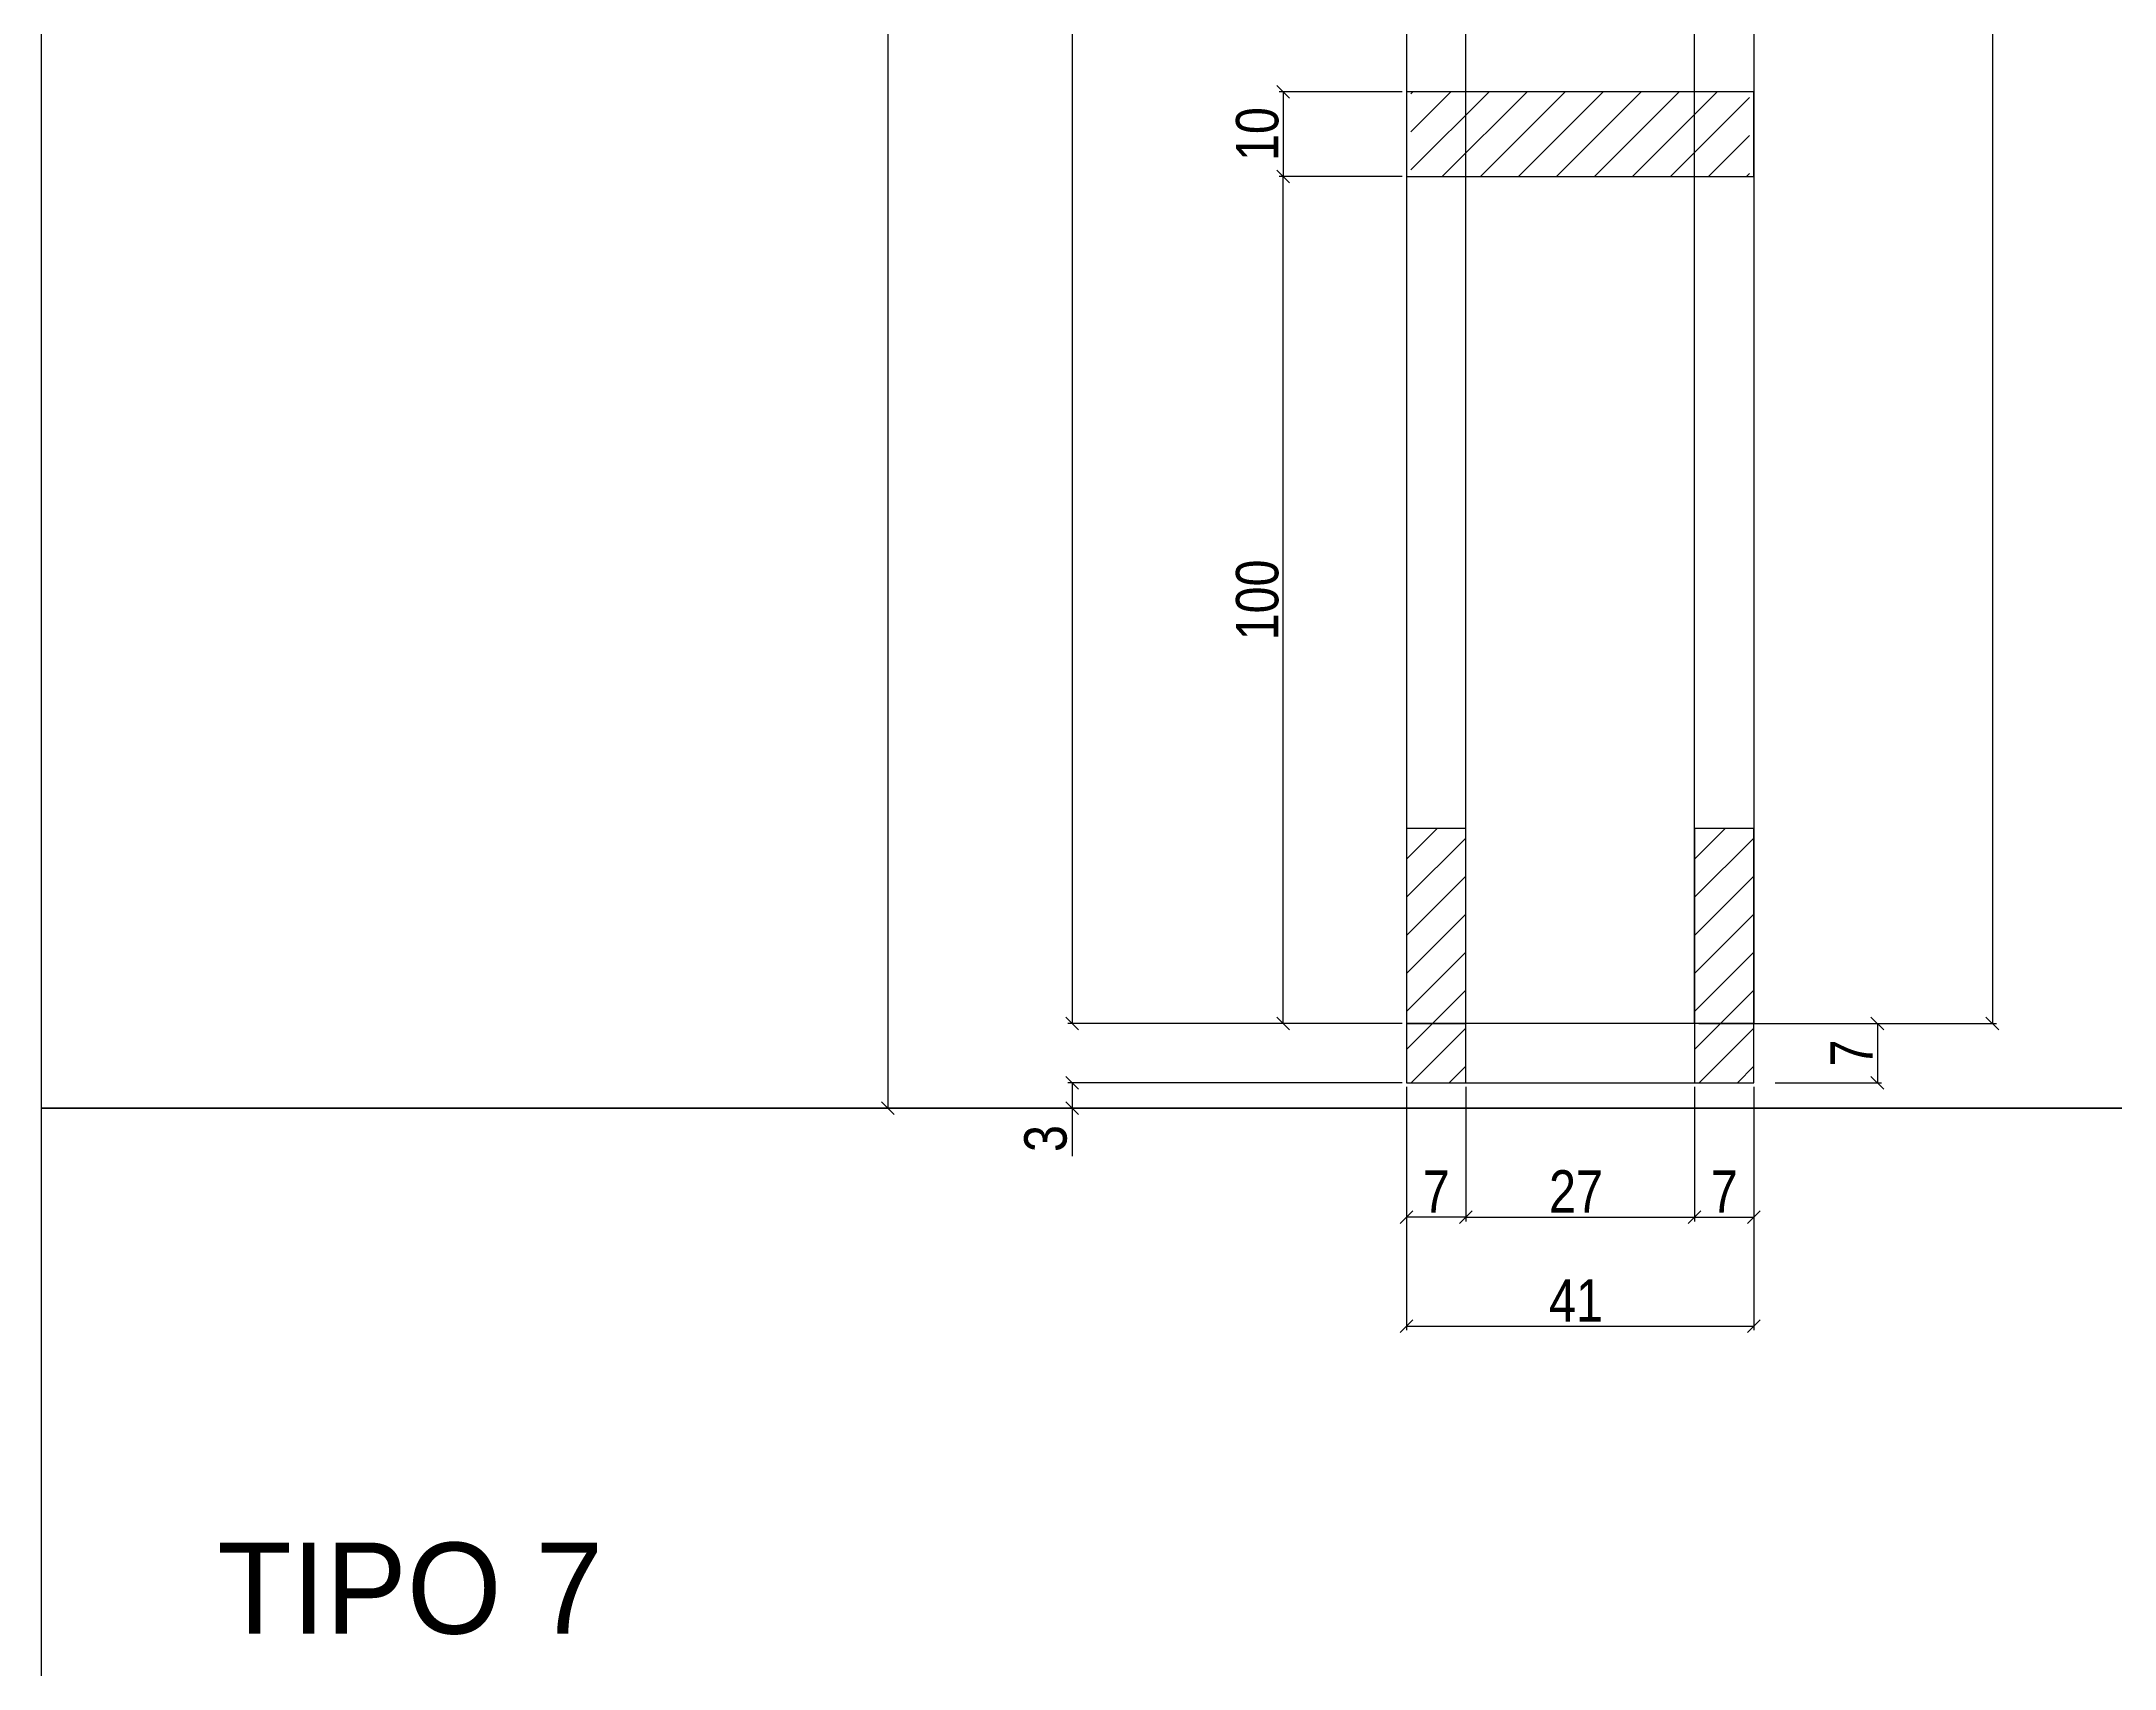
# Model space of a CAD drawing. Header units: millimetres. Extents: x 3247 to 10920, y 704 to 3817.
# Drawn here: x 3246.8 to 3736.2, y 2248.5 to 2632.7 of the extents above; entities that cross this region are included whole.
import ezdxf

# ---------------------------------------------------------------- set-up
doc = ezdxf.new("R2010")
doc.units = ezdxf.units.MM
for name, color, linetype in [('1', 1, 'Continuous'), ('COTA', 241, 'Continuous'), ('Painéis', 200, 'Continuous'), ('SARR_7x7', 40, 'Continuous'), ('TIRAS REESCORAMENTO', 252, 'Continuous'), ('VIGAS', 3, 'Continuous')]:
    doc.layers.add(name, color=color, linetype=linetype)
doc.styles.add('COTA TECNICA 2X', font='techl___.ttf', dxfattribs={"height": 10})
doc.styles.add('ROMAS860', font='ROMAS860.SHX', dxfattribs={"height": 8.5})
doc.dimstyles.new('SECAO', dxfattribs={"dimscale": 0.333333, "dimtxt": 5, "dimasz": 9, "dimexe": 3, "dimexo": 3, "dimgap": 3, "dimtad": 1, "dimdec": 1, "dimlfac": 0.5, "dimzin": 12, "dimdsep": 46, "dimtxsty": 'COTA TECNICA 2X', "dimblk1": 'OBLIQUE', "dimblk2": 'OBLIQUE', "dimsah": 1, "dimcen": 0.9, "dimclrd": 4, "dimclre": 4, "dimclrt": 240, "dimadec": 1, "dimazin": 3, "dimtfac": 1, "dimtdec": 1, "dimtmove": 0, "dimatfit": 3, "dimfxl": 1, "dimtolj": 1, "dimtzin": 12, "dimarcsym": 0})

# ---------------------------------------------------------------- blocks, each defined once
blk = doc.blocks.new('_Oblique')
at = {"layer": '1', "color": 0, "lineweight": -2}
blk.add_line((-0.5, -0.5), (0.5, 0.5), dxfattribs=at)
blk = doc.blocks.new('*D106')
at = {"layer": 'COTA', "color": 4, "lineweight": -2, "transparency": 16777216}
for p, q in [((3568.02, 2934.89), (3489.06, 2934.89)), ((3490.06, 2934.89), (3490.06, 2400.8)), ((3568.02, 2400.8), (3489.06, 2400.8))]:
    blk.add_line(p, q, dxfattribs=at)
at = {"layer": 'Defpoints', "color": 0, "transparency": 16777216}
for p in [(3569.02, 2934.89), (3490.06, 2400.8), (3569.02, 2400.8)]:
    blk.add_point(p, dxfattribs=at)
at = {"layer": 'COTA', "color": 4, "lineweight": -2, "transparency": 16777216, "xscale": 3, "yscale": 3, "zscale": 3}
for p, rotation in [((3490.06, 2934.89), 90), ((3490.06, 2400.8), 270)]:
    blk.add_blockref('_Oblique', p, dxfattribs=dict(at, rotation=rotation))
at = {"layer": 'COTA', "color": 240, "transparency": 16777216, "insert": (3483.96, 2667.84), "char_height": 10, "attachment_point": 5, "rotation": 90, "style": 'COTA TECNICA 2X'}
blk.add_mtext('\\A1;267', dxfattribs=at)
blk = doc.blocks.new('*D107')
at = {"layer": 'COTA', "color": 4, "lineweight": -2, "transparency": 16777216}
for p, q in [((3569.02, 2385.8), (3569.02, 2328.34)), ((3651.02, 2385.8), (3651.02, 2328.34)), ((3569.02, 2329.34), (3651.02, 2329.34))]:
    blk.add_line(p, q, dxfattribs=at)
at = {"layer": 'Defpoints', "color": 0, "transparency": 16777216}
for p in [(3569.02, 2386.8), (3651.02, 2386.8), (3651.02, 2329.34)]:
    blk.add_point(p, dxfattribs=at)
at = {"layer": 'COTA', "color": 4, "lineweight": -2, "transparency": 16777216, "xscale": 3, "yscale": 3, "zscale": 3, "rotation": 180}
blk.add_blockref('_Oblique', (3569.02, 2329.34), dxfattribs=at)
at = {"layer": 'COTA', "color": 4, "lineweight": -2, "transparency": 16777216, "xscale": 3, "yscale": 3, "zscale": 3}
blk.add_blockref('_Oblique', (3651.02, 2329.34), dxfattribs=at)
at = {"layer": 'COTA', "color": 240, "transparency": 16777216, "insert": (3609.02, 2335.41), "char_height": 10, "attachment_point": 5, "style": 'COTA TECNICA 2X'}
blk.add_mtext('\\A1;41', dxfattribs=at)
blk = doc.blocks.new('*D108')
at = {"layer": 'COTA', "color": 4, "lineweight": -2, "transparency": 16777216}
for p, q in [((3583.02, 2385.8), (3583.02, 2354.06)), ((3637.02, 2385.8), (3637.02, 2354.06)), ((3583.02, 2355.06), (3637.02, 2355.06))]:
    blk.add_line(p, q, dxfattribs=at)
at = {"layer": 'Defpoints', "color": 0, "transparency": 16777216}
for p in [(3583.02, 2386.8), (3637.02, 2386.8), (3637.02, 2355.06)]:
    blk.add_point(p, dxfattribs=at)
at = {"layer": 'COTA', "color": 4, "lineweight": -2, "transparency": 16777216, "xscale": 3, "yscale": 3, "zscale": 3, "rotation": 180}
blk.add_blockref('_Oblique', (3583.02, 2355.06), dxfattribs=at)
at = {"layer": 'COTA', "color": 4, "lineweight": -2, "transparency": 16777216, "xscale": 3, "yscale": 3, "zscale": 3}
blk.add_blockref('_Oblique', (3637.02, 2355.06), dxfattribs=at)
at = {"layer": 'COTA', "color": 240, "transparency": 16777216, "insert": (3609.02, 2361.13), "char_height": 10, "attachment_point": 5, "style": 'COTA TECNICA 2X'}
blk.add_mtext('\\A1;27', dxfattribs=at)
blk = doc.blocks.new('*D109')
at = {"layer": 'COTA', "color": 4, "lineweight": -2, "transparency": 16777216}
blk.add_line((3637.02, 2355.06), (3651.02, 2355.06), dxfattribs=at)
at = {"layer": 'Defpoints', "color": 0, "transparency": 16777216}
for p in [(3637.02, 2355.06), (3651.02, 2355.06), (3651.02, 2355.06)]:
    blk.add_point(p, dxfattribs=at)
at = {"layer": 'COTA', "color": 4, "lineweight": -2, "transparency": 16777216, "xscale": 3, "yscale": 3, "zscale": 3, "rotation": 180}
blk.add_blockref('_Oblique', (3637.02, 2355.06), dxfattribs=at)
at = {"layer": 'COTA', "color": 4, "lineweight": -2, "transparency": 16777216, "xscale": 3, "yscale": 3, "zscale": 3}
blk.add_blockref('_Oblique', (3651.02, 2355.06), dxfattribs=at)
at = {"layer": 'COTA', "color": 240, "transparency": 16777216, "insert": (3644.02, 2361.13), "char_height": 10, "attachment_point": 5, "style": 'COTA TECNICA 2X'}
blk.add_mtext('\\A1;7', dxfattribs=at)
blk = doc.blocks.new('*D110')
at = {"layer": 'COTA', "color": 4, "lineweight": -2, "transparency": 16777216}
blk.add_line((3583.02, 2355.06), (3569.02, 2355.06), dxfattribs=at)
at = {"layer": 'Defpoints', "color": 0, "transparency": 16777216}
for p in [(3569.02, 2355.06), (3569.02, 2355.06), (3583.02, 2355.06)]:
    blk.add_point(p, dxfattribs=at)
at = {"layer": 'COTA', "color": 4, "lineweight": -2, "transparency": 16777216, "xscale": 3, "yscale": 3, "zscale": 3, "rotation": 180}
blk.add_blockref('_Oblique', (3569.02, 2355.06), dxfattribs=at)
at = {"layer": 'COTA', "color": 4, "lineweight": -2, "transparency": 16777216, "xscale": 3, "yscale": 3, "zscale": 3}
blk.add_blockref('_Oblique', (3583.02, 2355.06), dxfattribs=at)
at = {"layer": 'COTA', "color": 240, "transparency": 16777216, "insert": (3576.02, 2361.13), "char_height": 10, "attachment_point": 5, "style": 'COTA TECNICA 2X'}
blk.add_mtext('\\A1;7', dxfattribs=at)
blk = doc.blocks.new('*D111')
at = {"layer": 'COTA', "color": 4, "lineweight": -2, "transparency": 16777216}
for p, q in [((3568.02, 2620.81), (3538.92, 2620.81)), ((3539.92, 2620.81), (3539.92, 2600.81)), ((3568.02, 2600.81), (3538.92, 2600.81))]:
    blk.add_line(p, q, dxfattribs=at)
at = {"layer": 'Defpoints', "color": 0, "transparency": 16777216}
for p in [(3569.02, 2620.81), (3539.92, 2600.81), (3569.02, 2600.81)]:
    blk.add_point(p, dxfattribs=at)
at = {"layer": 'COTA', "color": 4, "lineweight": -2, "transparency": 16777216, "xscale": 3, "yscale": 3, "zscale": 3}
for p, rotation in [((3539.92, 2620.81), 90), ((3539.92, 2600.81), 270)]:
    blk.add_blockref('_Oblique', p, dxfattribs=dict(at, rotation=rotation))
at = {"layer": 'COTA', "color": 240, "transparency": 16777216, "insert": (3533.82, 2610.81), "char_height": 10, "attachment_point": 5, "rotation": 90, "style": 'COTA TECNICA 2X'}
blk.add_mtext('\\A1;10', dxfattribs=at)
blk = doc.blocks.new('*D114')
at = {"layer": 'COTA', "color": 4, "lineweight": -2, "transparency": 16777216}
for p, q in [((3582.02, 2940.89), (3445.56, 2940.89)), ((3446.56, 2940.89), (3446.56, 2380.8)), ((3568.02, 2380.8), (3445.56, 2380.8))]:
    blk.add_line(p, q, dxfattribs=at)
at = {"layer": 'Defpoints', "color": 0, "transparency": 16777216}
for p in [(3583.02, 2940.89), (3446.56, 2380.8), (3569.02, 2380.8)]:
    blk.add_point(p, dxfattribs=at)
at = {"layer": 'COTA', "color": 4, "lineweight": -2, "transparency": 16777216, "xscale": 3, "yscale": 3, "zscale": 3}
for p, rotation in [((3446.56, 2940.89), 90), ((3446.56, 2380.8), 270)]:
    blk.add_blockref('_Oblique', p, dxfattribs=dict(at, rotation=rotation))
at = {"layer": 'COTA', "color": 240, "transparency": 16777216, "insert": (3440.44, 2660.84), "char_height": 10, "attachment_point": 5, "rotation": 90, "style": 'COTA TECNICA 2X'}
blk.add_mtext('\\A1;280', dxfattribs=at)
blk = doc.blocks.new('*D115')
at = {"layer": 'COTA', "color": 4, "lineweight": -2, "transparency": 16777216}
for p, q in [((3568.02, 2386.8), (3489.06, 2386.8)), ((3490.06, 2386.8), (3490.06, 2380.8)), ((3568.02, 2380.8), (3489.06, 2380.8)), ((3490.06, 2380.8), (3490.06, 2369.47))]:
    blk.add_line(p, q, dxfattribs=at)
at = {"layer": 'Defpoints', "color": 0, "transparency": 16777216}
for p in [(3569.02, 2386.8), (3490.06, 2380.8), (3569.02, 2380.8)]:
    blk.add_point(p, dxfattribs=at)
at = {"layer": 'COTA', "color": 4, "lineweight": -2, "transparency": 16777216, "xscale": 3, "yscale": 3, "zscale": 3}
for p, rotation in [((3490.06, 2386.8), 90), ((3490.06, 2380.8), 270)]:
    blk.add_blockref('_Oblique', p, dxfattribs=dict(at, rotation=rotation))
at = {"layer": 'COTA', "color": 240, "transparency": 16777216, "insert": (3483.84, 2373.63), "char_height": 10, "attachment_point": 5, "rotation": 90, "style": 'COTA TECNICA 2X'}
blk.add_mtext('\\A1;3', dxfattribs=at)
blk = doc.blocks.new('*D118')
at = {"layer": 'COTA', "color": 4, "lineweight": -2, "transparency": 16777216}
for p, q in [((3568.02, 2600.81), (3538.92, 2600.81)), ((3539.92, 2400.8), (3539.92, 2600.81)), ((3567.02, 2400.8), (3538.92, 2400.8))]:
    blk.add_line(p, q, dxfattribs=at)
at = {"layer": 'Defpoints', "color": 0, "transparency": 16777216}
for p in [(3539.92, 2600.81), (3569.02, 2600.81), (3568.02, 2400.8)]:
    blk.add_point(p, dxfattribs=at)
at = {"layer": 'COTA', "color": 4, "lineweight": -2, "transparency": 16777216, "xscale": 3, "yscale": 3, "zscale": 3}
for p, rotation in [((3539.92, 2600.81), 90), ((3539.92, 2400.8), 270)]:
    blk.add_blockref('_Oblique', p, dxfattribs=dict(at, rotation=rotation))
at = {"layer": 'COTA', "color": 240, "transparency": 16777216, "insert": (3533.82, 2500.8), "char_height": 10, "attachment_point": 5, "rotation": 90, "style": 'COTA TECNICA 2X'}
blk.add_mtext('\\A1;100', dxfattribs=at)
blk = doc.blocks.new('*D120')
at = {"layer": 'COTA', "color": 4, "lineweight": -2, "transparency": 16777216}
for p, q in [((3653.02, 2906.86), (3708.32, 2906.86)), ((3707.32, 2906.86), (3707.32, 2400.8)), ((3653.02, 2400.8), (3708.32, 2400.8))]:
    blk.add_line(p, q, dxfattribs=at)
at = {"layer": 'Defpoints', "color": 0, "transparency": 16777216}
for p in [(3652.02, 2906.86), (3652.02, 2400.8), (3707.32, 2400.8)]:
    blk.add_point(p, dxfattribs=at)
at = {"layer": 'COTA', "color": 4, "lineweight": -2, "transparency": 16777216, "xscale": 3, "yscale": 3, "zscale": 3}
for p, rotation in [((3707.32, 2906.86), 90), ((3707.32, 2400.8), 270)]:
    blk.add_blockref('_Oblique', p, dxfattribs=dict(at, rotation=rotation))
at = {"layer": 'COTA', "color": 240, "transparency": 16777216, "insert": (3701.1, 2653.83), "char_height": 10, "attachment_point": 5, "rotation": 90, "style": 'COTA TECNICA 2X'}
blk.add_mtext('\\A1;253', dxfattribs=at)
blk = doc.blocks.new('*D121')
at = {"layer": 'COTA', "color": 4, "lineweight": -2, "transparency": 16777216}
for p, q in [((3638.02, 2400.8), (3681.17, 2400.8)), ((3680.17, 2400.8), (3680.17, 2386.8)), ((3656.08, 2386.8), (3681.17, 2386.8))]:
    blk.add_line(p, q, dxfattribs=at)
at = {"layer": 'Defpoints', "color": 0, "transparency": 16777216}
for p in [(3637.02, 2400.8), (3655.08, 2386.8), (3680.17, 2386.8)]:
    blk.add_point(p, dxfattribs=at)
at = {"layer": 'COTA', "color": 4, "lineweight": -2, "transparency": 16777216, "xscale": 3, "yscale": 3, "zscale": 3}
for p, rotation in [((3680.17, 2400.8), 90), ((3680.17, 2386.8), 270)]:
    blk.add_blockref('_Oblique', p, dxfattribs=dict(at, rotation=rotation))
at = {"layer": 'COTA', "color": 240, "transparency": 16777216, "insert": (3674.1, 2393.8), "char_height": 10, "attachment_point": 5, "rotation": 90, "style": 'COTA TECNICA 2X'}
blk.add_mtext('\\A1;7', dxfattribs=at)

msp = doc.modelspace()

# ---------------------------------------------------------------- hatches: boundary and pattern name
at = {"layer": 'COTA'}
h = msp.add_hatch(dxfattribs=at)
h.set_pattern_fill('ANSI31', color=256, scale=2, style=0)
h.set_pattern_definition([(45, (-22558.58, -194671.98), (-4.49012806, 4.49012806), [])])
h.paths.add_polyline_path([(3650.02, 2620.81), (3570.02, 2620.81), (3570.02, 2600.81), (3650.02, 2600.81)])
h = msp.add_hatch(dxfattribs=at)
h.set_pattern_fill('ANSI31', color=256, scale=2, style=0)
h.set_pattern_definition([(45, (-16275.195, -3422.395), (-4.490128, 4.490128), [])])
h.paths.add_polyline_path([(3569.02, 2386.8), (3583.02, 2386.8), (3583.02, 2446.8), (3569.02, 2446.8)])
h = msp.add_hatch(dxfattribs=at)
h.set_pattern_fill('ANSI31', color=256, scale=2, style=0)
h.set_pattern_definition([(45, (-16207.195, -3422.395), (-4.490128, 4.490128), [])])
h.paths.add_polyline_path([(3637.02, 2386.8), (3651.02, 2386.8), (3651.02, 2446.8), (3637.02, 2446.8)])

# ---------------------------------------------------------------- linework, layer by layer
at = {"linetype": 'Continuous'}
msp.add_lwpolyline([(3591.02, 2386.8), (3651.02, 2386.8), (3651.02, 2400.8), (3569.02, 2400.8), (3569.02, 2386.8), (3591.02, 2386.8)], dxfattribs=at)
at = {"layer": 'COTA', "color": 1}
msp.add_line((3246.75, 2380.8), (6743.22, 2380.8), dxfattribs=at)
at = {"layer": 'Painéis'}
msp.add_lwpolyline([(3569.02, 2600.81), (3651.02, 2600.81), (3651.02, 2620.81), (3569.02, 2620.81), (3569.02, 2600.81)], dxfattribs=at)
for points in [[(3569.02, 2386.8), (3583.02, 2386.8), (3583.02, 2446.8), (3569.02, 2446.8)], [(3637.02, 2386.8), (3651.02, 2386.8), (3651.02, 2446.8), (3637.02, 2446.8)]]:
    msp.add_lwpolyline(points, close=True, dxfattribs=at)
at = {"layer": 'SARR_7x7', "linetype": 'Continuous'}
for points in [[(3569.02, 2400.8), (3583.02, 2400.8), (3583.02, 2934.89), (3569.02, 2934.89)], [(3651.02, 2400.8), (3637.02, 2400.8), (3637.02, 2906.86), (3651.02, 2906.86)]]:
    msp.add_lwpolyline(points, close=True, dxfattribs=at)
at = {"layer": 'TIRAS REESCORAMENTO', "linetype": 'ByBlock'}
msp.add_line((3746.25, 2380.8), (3246.75, 2380.8), dxfattribs=at)
at = {"layer": 'VIGAS'}
msp.add_lwpolyline([(3746.25, 2240.54), (3246.75, 2240.54), (3246.75, 3008.97), (3746.25, 3008.97)], close=True, dxfattribs=at)

# ---------------------------------------------------------------- texts
at = {"layer": 'COTA', "color": 7, "style": 'ROMAS860'}
msp.add_text('TIPO 7', height=21.505, dxfattribs=at).set_placement((3288.28, 2256.7))

# ---------------------------------------------------------------- dimensions: what is measured, and where the dimension line sits
at = {"layer": 'COTA', "color": 3}
for base, p1, p2, picture, middle in [((3446.56, 2380.8), (3583.02, 2940.89), (3569.02, 2380.8), '*D114', (3440.44, 2660.84)), ((3490.06, 2400.8), (3569.02, 2934.89), (3569.02, 2400.8), '*D106', (3483.96, 2667.84)), ((3707.32, 2400.8), (3652.02, 2906.86), (3652.02, 2400.8), '*D120', (3701.1, 2653.83)), ((3539.92, 2600.81), (3569.02, 2620.81), (3569.02, 2600.81), '*D111', (3533.82, 2610.81)), ((3539.92, 2600.81), (3568.02, 2400.8), (3569.02, 2600.81), '*D118', (3533.82, 2500.8)), ((3680.17, 2386.8), (3637.02, 2400.8), (3655.08, 2386.8), '*D121', (3674.1, 2393.8)), ((3490.06, 2380.8), (3569.02, 2386.8), (3569.02, 2380.8), '*D115', (3483.84, 2373.63))]:
    dim = msp.add_linear_dim(base=base, p1=p1, p2=p2, angle=90, dimstyle='SECAO', dxfattribs=at)
    dim.commit()
    dim.dimension.update_dxf_attribs({"geometry": picture, "text_midpoint": middle})
for base, p1, p2, picture, middle in [((3651.02, 2329.34), (3569.02, 2386.8), (3651.02, 2386.8), '*D107', (3609.02, 2329.34)), ((3637.02, 2355.06), (3583.02, 2386.8), (3637.02, 2386.8), '*D108', (3609.02, 2355.06)), ((3651.02, 2355.06), (3637.02, 2355.06), (3651.02, 2355.06), '*D109', (3644.02, 2355.06))]:
    dim = msp.add_linear_dim(base=base, p1=p1, p2=p2, dimstyle='SECAO', dxfattribs=at)
    dim.commit()
    dim.dimension.update_dxf_attribs({"geometry": picture, "text_midpoint": middle, "dimtype": 160})
dim = msp.add_linear_dim(base=(3569.02, 2355.06), p1=(3583.02, 2355.06), p2=(3569.02, 2355.06), dimstyle='SECAO', dxfattribs=at)
dim.commit()
dim.dimension.update_dxf_attribs({"geometry": '*D110', "text_midpoint": (3576.02, 2361.13)})

doc.saveas('drawing.dxf')
